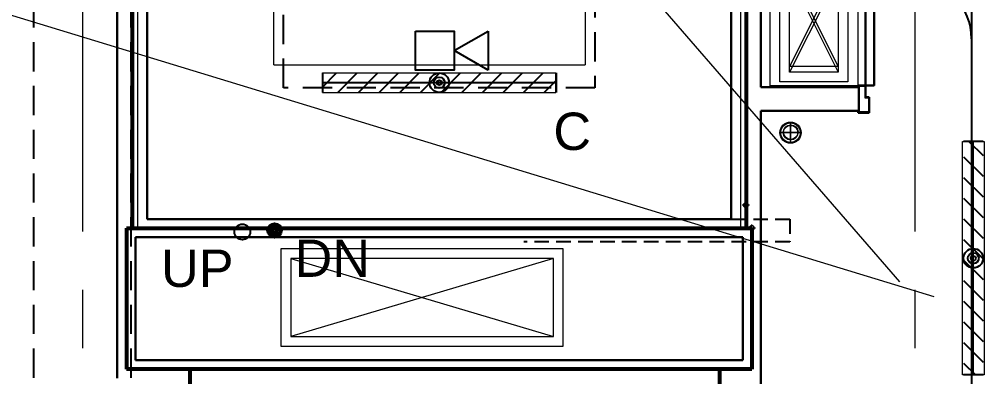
# Model space of a CAD drawing. Header units: inches. Extents: x -26575 to 27, y -11337 to 2257.
# Drawn here: x -22154 to -21954.9, y 775.4 to 848.8 of the extents above; entities that cross this region are included whole.
import ezdxf

# ---------------------------------------------------------------- set-up
doc = ezdxf.new("R2010")
doc.units = ezdxf.units.IN
doc.header["$LTSCALE"] = 48
doc.header["$MEASUREMENT"] = 0
for name, pattern in [('A106$0$CENTER', [2, 1.25, -0.25, 0.25, -0.25]), ('A112$0$CENTER', [2, 1.25, -0.25, 0.25, -0.25]), ('NB - 12th floor_plan$0$HIDDEN2', [0.1875, 0.125, -0.0625])]:
    doc.linetypes.add(name, pattern=pattern)
for name, color, linetype in [('A106$0$A-ANNO-TEXT', 8, 'Continuous'), ('A106$0$A-AREA-IDEN', 8, 'Continuous'), ('A106$0$A-DOOR', 8, 'Continuous'), ('A106$0$A-DOOR-FRAM', 8, 'Continuous'), ('A106$0$A-FLOR-CURB', 8, 'Continuous'), ('A106$0$A-FLOR-OPENING', 8, 'Continuous'), ('A106$0$A-FLOR-SLAB', 8, 'Continuous'), ('A106$0$A-GRID-GRDP0-15', 8, 'Continuous'), ('A106$0$A-WALL-FULL-INTR', 8, 'Continuous'), ('A106$0$bc105-11 - A-WALL-FIRE', 8, 'Continuous'), ('A106$0$bc105-11 - M-HVAC-Supp', 8, 'Continuous'), ('A106$0$E-RISER-SLEEVE', 8, 'Continuous'), ('A112$0$A-ANNO-IDEN', 8, 'Continuous'), ('A112$0$A-DOOR', 8, 'Continuous'), ('A112$0$A-DOOR-FRAM', 8, 'Continuous'), ('A112$0$A-FLOR-CURB', 8, 'Continuous'), ('A112$0$A-FLOR-OPENING', 8, 'Continuous'), ('A112$0$A-FLOR-SLAB', 8, 'Continuous'), ('A112$0$A-GRID-GRDP0-15', 8, 'Continuous'), ('A112$0$A-WALL-FULL-INTR', 8, 'Continuous'), ('A112$0$bc112 - A-WALL-FIRE', 8, 'Continuous'), ('A112$0$E-RISER-SLEEVE', 8, 'Continuous'), ('A112$0$M-HVAC-Supp', 8, 'Continuous'), ('A612$0$A-FLOR-OPENING', 8, 'Continuous'), ('A612$0$br612 - E-Lite', 3, 'Continuous'), ('A612$0$M-HVAC-Supp', 8, 'Continuous'), ('E-CNDT', 30, 'Continuous'), ('E-FIRE @ 96', 234, 'Continuous'), ('E-Lite', 53, 'Continuous'), ('E-Lite-Emer', 13, 'Continuous'), ('E-TEXT', 6, 'Continuous'), ('EWIRE', 2, 'Continuous'), ('EWIRE @ 48', 2, 'Continuous'), ('NB - 12th floor_plan$0$STCBEAMS', 1, 'NB - 12th floor_plan$0$HIDDEN2'), ('NB - 12th floor_plan$0$STSTAIRS1', 1, 'NB - 12th floor_plan$0$HIDDEN2'), ('XREF', 7, 'Continuous')]:
    doc.layers.add(name, color=color, linetype=linetype)
doc.styles.add('M08', font='arial.ttf', dxfattribs={"height": 7.68})

# ---------------------------------------------------------------- blocks, each defined once
blk = doc.blocks.new('A106$0$36D478_5')
at = {"layer": 'A106$0$A-DOOR', "linetype": 'Continuous', "lineweight": 0}
blk.add_arc((0.85, 5.25), 36, 0, 90, dxfattribs=at)
at = {"layer": 'A106$0$A-DOOR', "linetype": 'Continuous', "lineweight": 30}
blk.add_3dface([(0.85, 41.25), (2.6, 41.25), (2.6, 5.25), (0.85, 5.25)], dxfattribs=at)
at = {"layer": 'A106$0$A-DOOR-FRAM', "linetype": 'Continuous', "lineweight": 30}
for p, q in [((-0.65, 5.25), (0.85, 5.25)), ((-0.65, 5.25), (-0.65, 4.88)), ((0.85, 5.25), (0.85, 2.83)), ((38.35, 5.25), (36.85, 5.25)), ((36.85, 5.25), (36.85, 2.83)), ((38.35, 5.25), (38.35, 4.88)), ((0.85, 2.83), (1.6, 2.83)), ((1.6, 2.83), (1.6, -0.37)), ((36.85, 2.83), (36.1, 2.83)), ((36.1, 2.83), (36.1, -0.37)), ((-0.65, -0.37), (-0.65, 0)), ((38.35, -0.37), (38.35, 0)), ((1.6, -0.37), (-0.65, -0.37)), ((36.1, -0.37), (38.35, -0.37))]:
    blk.add_line(p, q, dxfattribs=at)
at = {"layer": 'A106$0$A-DOOR-FRAM', "linetype": 'Continuous', "lineweight": 13}
for p, q in [((-0.65, 4.88), (-0.5, 4.88)), ((-0.5, 5.1), (0.7, 5.1)), ((-0.5, 5.1), (-0.5, 4.88)), ((0.7, 5.1), (0.7, 2.68)), ((38.2, 5.1), (37, 5.1)), ((37, 5.1), (37, 2.68)), ((38.2, 5.1), (38.2, 4.88)), ((38.35, 4.88), (38.2, 4.88)), ((0.7, 2.68), (1.45, 2.68)), ((1.45, 2.68), (1.45, -0.22)), ((37, 2.68), (36.25, 2.68)), ((36.25, 2.68), (36.25, -0.22)), ((-0.5, 0), (-0.65, 0)), ((-0.5, -0.22), (-0.5, 0)), ((38.2, -0.22), (38.2, 0)), ((38.2, 0), (38.35, 0)), ((1.45, -0.22), (-0.5, -0.22)), ((36.25, -0.22), (38.2, -0.22))]:
    blk.add_line(p, q, dxfattribs=at)
blk = doc.blocks.new('*D432', base_point=(0, 0))
at = {"linetype": 'Continuous', "lineweight": 0}
for p, q in [((0.75, 0), (-0.75, 0)), ((0, -0.75), (0, 0.75))]:
    blk.add_line(p, q, dxfattribs=at)
blk = doc.blocks.new('*U431')
at = {"layer": 'A106$0$E-RISER-SLEEVE', "linetype": 'Continuous', "lineweight": 13, "extrusion": (0, 0, -1)}
blk.add_circle((0, 0), 0.5, dxfattribs=at)
at = {"linetype": 'Continuous', "lineweight": 0}
blk.add_blockref('*D432', (0, 0), dxfattribs=at)
blk = doc.blocks.new('*U374')
at = {"linetype": 'Continuous', "lineweight": 0}
for p, q in [((0, -16, 0), (0, 16, 0)), ((-16, 0, 0), (16, 0, 0))]:
    blk.add_line(p, q, dxfattribs=at)
at = {"layer": 'A106$0$E-RISER-SLEEVE', "linetype": 'Continuous', "lineweight": 0}
for radius in [17.5, 16.1]:
    blk.add_circle((0, 0, 0), radius, dxfattribs=at)
at = {"layer": 'A106$0$E-RISER-SLEEVE', "linetype": 'Continuous', "lineweight": 13}
blk.add_circle((0, 0, 0), 12, dxfattribs=at)
blk = doc.blocks.new('A106')
at = {"layer": 'A106$0$A-ANNO-TEXT', "lineweight": 13}
for p, q in [((-22101.75, 839.47), (-22101.75, 968.89)), ((-22037.75, 896.76), (-22037.75, 839.47)), ((-22101.75, 839.47), (-22037.75, 839.47))]:
    blk.add_line(p, q, dxfattribs=at)
at = {"layer": 'A106$0$A-AREA-IDEN', "lineweight": 0, "elevation": 0.21, "flags": 128}
blk.add_lwpolyline([(-22242.88, 858.82), (-22185.36, 858.82), (-21966.09, 791.85)], dxfattribs=at)
at = {"layer": 'A106$0$A-FLOR-CURB', "lineweight": 0}
blk.add_3dface([(-21997.76, 859.99), (-21983.76, 859.99), (-21983.76, 835.99), (-21997.76, 835.99)], dxfattribs=at)
at = {"layer": 'A106$0$A-FLOR-OPENING', "lineweight": 0}
for p, q in [((-22129.77, 973.79), (-22129.77, 805.79)), ((-22005.77, 805.79), (-22005.77, 951.79)), ((-22129.77, 805.79), (-22005.77, 805.79))]:
    blk.add_line(p, q, dxfattribs=at)
blk.add_3dface([(-21995.76, 857.99), (-21985.76, 857.99), (-21985.76, 837.99), (-21995.76, 837.99)], dxfattribs=at)
at = {"layer": 'A106$0$A-FLOR-SLAB', "lineweight": 0}
for p, q in [((-21995.76, 857.99), (-21985.76, 837.99)), ((-21985.76, 857.99), (-21995.76, 837.99))]:
    blk.add_line(p, q, dxfattribs=at)
blk.add_3dface([(-22042.27, 801.66), (-22100.27, 801.66), (-22100.27, 781.66), (-22042.27, 781.66)], dxfattribs=at)
at = {"layer": 'A106$0$A-GRID-GRDP0-15', "linetype": 'A106$0$CENTER', "lineweight": 0}
for p, q in [((-22141.02, 2113.24), (-22141.02, -676.9)), ((-21970.01, 2113.24), (-21970.01, 382.21))]:
    blk.add_line(p, q, dxfattribs=at)
at = {"layer": 'A106$0$A-WALL-FULL-INTR', "lineweight": 30}
for p, q in [((-22127.77, 1029.79), (-22127.77, 807.79)), ((-22007.77, 1029.79), (-22007.77, 807.79)), ((-22133.9, 1009.17), (-22133.9, 775.04)), ((-22001.65, 937.03), (-22001.65, 834.9)), ((-22001.65, 834.9), (-21981.5, 834.9)), ((-21981.5, 830.03), (-21981.5, 834.9)), ((-22001.65, 830.03), (-21981.5, 830.03)), ((-22001.65, 830.03), (-22001.65, 769.41)), ((-22127.77, 807.79), (-22007.77, 807.79)), ((-22130.15, 804.05), (-22005.4, 804.05)), ((-22130.15, 804.05), (-22130.15, 778.8)), ((-22005.4, 804.05), (-22005.4, 778.8)), ((-22130.15, 778.8), (-22005.4, 778.8)), ((-22119.52, 778.8), (-22120.77, 778.8))]:
    blk.add_line(p, q, dxfattribs=at)
at = {"layer": 'A106$0$bc105-11 - A-WALL-FIRE', "lineweight": 53}
for p, q in [((-22004.71, 1032.85), (-22004.71, 805.94)), ((-22130.84, 1009.17), (-22130.84, 805.94)), ((-22132.02, 805.94), (-22003.52, 805.94)), ((-22132.02, 805.94), (-22132.02, 776.92)), ((-22003.52, 805.94), (-22003.52, 776.92)), ((-22003.52, 776.92), (-22132.02, 776.92)), ((-22118.91, 651.4), (-22118.91, 776.92)), ((-22010.16, 776.92), (-22010.16, 651.4))]:
    blk.add_line(p, q, dxfattribs=at)
at = {"layer": 'A106$0$bc105-11 - M-HVAC-Supp', "lineweight": 0, "ltscale": 0.017342}
for p, q in [((-22044.27, 799.66), (-22098.27, 783.66)), ((-22098.27, 799.66), (-22044.27, 783.66))]:
    blk.add_line(p, q, dxfattribs=at)
at = {"layer": 'A106$0$bc105-11 - M-HVAC-Supp', "lineweight": 13, "ltscale": 0.017342}
blk.add_3dface([(-22044.27, 799.66), (-22098.27, 799.66), (-22098.27, 783.66), (-22044.27, 783.66)], dxfattribs=at)
at = {"layer": 'A106$0$A-DOOR', "lineweight": 0}
blk.add_blockref('A106$0$36D478_5', (-21981.01, 830.03), dxfattribs=at)
at = {"layer": 'A106$0$E-RISER-SLEEVE', "lineweight": 13, "xscale": 0.125, "yscale": 0.125, "zscale": 0.125}
blk.add_blockref('*U374', (-21995.57, 825.55, 0), dxfattribs=at)
at = {"layer": 'A106$0$E-RISER-SLEEVE', "lineweight": 13}
blk.add_blockref('*U431', (-22004.76, 810.66), dxfattribs=at)
blk = doc.blocks.new('PWR-CondDn-Anno')
at = {"color": 0, "linetype": 'ByBlock'}
for radius in [0.0312, 0.026, 0.0208, 0.0156, 0.0104, 0.00521]:
    blk.add_circle((0, 0), radius, dxfattribs=at)
blk = doc.blocks.new('A112')
at = {"layer": 'A112$0$A-ANNO-IDEN', "lineweight": 0, "elevation": 0.21, "flags": 128}
blk.add_lwpolyline([(-22258.29, 1071.71), (-22213.02, 1071.71), (-21973.19, 794.86)], dxfattribs=at)
at = {"layer": 'A112$0$A-DOOR', "lineweight": 0}
blk.add_arc((-21980.15, 835.28), 36, 0, 90, dxfattribs=at)
at = {"layer": 'A112$0$A-DOOR', "lineweight": 30}
blk.add_3dface([(-21980.15, 871.28), (-21978.4, 871.28), (-21978.4, 835.28), (-21980.15, 835.28)], dxfattribs=at)
at = {"layer": 'A112$0$A-DOOR-FRAM', "lineweight": 30}
for p, q in [((-21981.65, 835.28), (-21980.15, 835.28)), ((-21981.65, 835.28), (-21981.65, 834.9)), ((-21980.15, 835.28), (-21980.15, 832.86)), ((-21980.15, 832.86), (-21979.4, 832.86)), ((-21979.4, 832.86), (-21979.4, 829.65)), ((-21981.65, 829.65), (-21981.65, 830.03)), ((-21979.4, 829.65), (-21981.65, 829.65))]:
    blk.add_line(p, q, dxfattribs=at)
at = {"layer": 'A112$0$A-DOOR-FRAM', "lineweight": 13}
for p, q in [((-21981.65, 834.9), (-21981.5, 834.9)), ((-21981.5, 835.13), (-21980.3, 835.13)), ((-21981.5, 835.13), (-21981.5, 834.9)), ((-21980.3, 835.13), (-21980.3, 832.71)), ((-21980.3, 832.71), (-21979.55, 832.71)), ((-21979.55, 832.71), (-21979.55, 829.8)), ((-21981.5, 830.03), (-21981.65, 830.03)), ((-21981.5, 829.8), (-21981.5, 830.03)), ((-21979.55, 829.8), (-21981.5, 829.8))]:
    blk.add_line(p, q, dxfattribs=at)
at = {"layer": 'A112$0$A-FLOR-CURB', "lineweight": 0}
blk.add_3dface([(-21999.76, 863.16), (-21981.76, 863.16), (-21981.76, 835.16), (-21999.76, 835.16)], dxfattribs=at)
at = {"layer": 'A112$0$A-FLOR-OPENING', "lineweight": 0}
blk.add_3dface([(-21995.76, 859.16), (-21985.76, 859.16), (-21985.76, 839.16), (-21995.76, 839.16)], dxfattribs=at)
at = {"layer": 'A112$0$A-FLOR-SLAB', "lineweight": 0}
for p, q in [((-22129.77, 973.79), (-22129.77, 805.79)), ((-22005.77, 805.79), (-22005.77, 973.79)), ((-21995.76, 859.16), (-21985.76, 839.16)), ((-21985.76, 859.16), (-21995.76, 839.16)), ((-22129.77, 805.79), (-22005.77, 805.79))]:
    blk.add_line(p, q, dxfattribs=at)
blk.add_3dface([(-22042.27, 801.66), (-22100.27, 801.66), (-22100.27, 781.66), (-22042.27, 781.66)], dxfattribs=at)
at = {"layer": 'A112$0$A-GRID-GRDP0-15', "linetype": 'A112$0$CENTER', "lineweight": 0}
for p, q in [((-22141.02, 2113.24), (-22141.02, -676.9)), ((-21970.01, 2113.24), (-21970.01, 382.21))]:
    blk.add_line(p, q, dxfattribs=at)
at = {"layer": 'A112$0$A-WALL-FULL-INTR', "lineweight": 30}
for p, q in [((-22127.77, 1035.79), (-22127.77, 807.79)), ((-22007.77, 1035.79), (-22007.77, 807.79)), ((-22133.9, 1009.17), (-22133.9, 775.04)), ((-22001.65, 935.04), (-22001.65, 834.9)), ((-22001.65, 834.9), (-21987.5, 834.9)), ((-22001.65, 834.9), (-21981.5, 834.9)), ((-21981.5, 830.03), (-21981.5, 834.9)), ((-22001.65, 830.03), (-21987.5, 830.03)), ((-22001.65, 830.03), (-22001.65, 769.41)), ((-22001.65, 830.03), (-21981.5, 830.03)), ((-22127.77, 807.79), (-22007.77, 807.79)), ((-22130.15, 804.05), (-22005.4, 804.05)), ((-22130.15, 804.05), (-22130.15, 778.8)), ((-22005.4, 804.05), (-22005.4, 778.8)), ((-22130.15, 778.8), (-22005.4, 778.8)), ((-22119.52, 778.8), (-22120.77, 778.8))]:
    blk.add_line(p, q, dxfattribs=at)
at = {"layer": 'A112$0$bc112 - A-WALL-FIRE', "lineweight": 53}
for p, q in [((-22130.84, 1038.86), (-22130.84, 805.94)), ((-22004.71, 1038.85), (-22004.71, 805.94)), ((-22132.02, 805.94), (-22003.52, 805.94)), ((-22132.02, 805.79), (-22132.02, 776.92)), ((-22003.52, 805.94), (-22003.52, 776.92)), ((-22003.52, 776.92), (-22132.02, 776.92)), ((-22118.91, 651.4), (-22118.91, 776.92)), ((-22010.16, 776.92), (-22010.16, 651.4))]:
    blk.add_line(p, q, dxfattribs=at)
at = {"layer": 'A112$0$E-RISER-SLEEVE', "lineweight": 0}
for p, q in [((-21995.51, 823.66), (-21995.51, 827.66)), ((-21997.51, 825.66), (-21993.51, 825.66)), ((-22003.52, 805.19), (-22003.52, 806.69)), ((-22002.77, 805.94), (-22004.27, 805.94))]:
    blk.add_line(p, q, dxfattribs=at)
at = {"layer": 'A112$0$E-RISER-SLEEVE', "lineweight": 13}
blk.add_circle((-21995.51, 825.66), 1.5, dxfattribs=at)
at = {"layer": 'A112$0$E-RISER-SLEEVE', "lineweight": 13, "extrusion": (0, 0, -1)}
blk.add_circle((22003.52, 805.94), 0.5, dxfattribs=at)
at = {"layer": 'A112$0$M-HVAC-Supp', "lineweight": 0, "ltscale": 0.017342}
for p, q in [((-22044.27, 799.66), (-22098.27, 783.66)), ((-22098.27, 799.66), (-22044.27, 783.66))]:
    blk.add_line(p, q, dxfattribs=at)
at = {"layer": 'A112$0$M-HVAC-Supp', "lineweight": 13, "ltscale": 0.017342}
blk.add_3dface([(-22044.27, 799.66), (-22098.27, 799.66), (-22098.27, 783.66), (-22044.27, 783.66)], dxfattribs=at)
blk = doc.blocks.new('A612')
at = {"layer": 'A612$0$A-FLOR-OPENING', "lineweight": 0}
blk.add_3dface([(-21995.76, 859.16), (-21985.76, 859.16), (-21985.76, 839.16), (-21995.76, 839.16)], dxfattribs=at)
at = {"layer": 'A612$0$br612 - E-Lite', "lineweight": 13}
for points in [[(-22043.77, 837.79), (-22091.77, 837.79), (-22091.77, 833.79), (-22043.77, 833.79)], [(-21960.26, 775.73), (-21960.26, 823.73), (-21955.76, 823.73), (-21955.76, 775.73)]]:
    blk.add_3dface(points, dxfattribs=at)
at = {"layer": 'A612$0$M-HVAC-Supp', "lineweight": 0, "ltscale": 0.017342}
for p, q in [((-22044.27, 799.66), (-22098.27, 783.66)), ((-22098.27, 799.66), (-22044.27, 783.66))]:
    blk.add_line(p, q, dxfattribs=at)
at = {"layer": 'A612$0$M-HVAC-Supp', "lineweight": 13, "ltscale": 0.017342}
blk.add_3dface([(-22044.27, 799.66), (-22098.27, 799.66), (-22098.27, 783.66), (-22044.27, 783.66)], dxfattribs=at)
blk = doc.blocks.new('NB - 12th floor_plan')
at = {"layer": 'NB - 12th floor_plan$0$STCBEAMS'}
for p, q in [((-22151.01, 379.16), (-22151.03, 1009.17)), ((-22131.02, 379.16), (-22131.02, 1009.17))]:
    blk.add_line(p, q, dxfattribs=at)
at = {"layer": 'NB - 12th floor_plan$0$STCBEAMS', "linetype": 'NB - 12th floor_plan$0$HIDDEN2', "ltscale": 0.5}
blk.add_lwpolyline([(-22007.7, 807.77), (-21995.7, 807.77), (-21995.7, 803.1), (-22050.38, 803.1)], dxfattribs=at)
at = {"layer": 'NB - 12th floor_plan$0$STSTAIRS1', "lineweight": 25}
blk.add_lwpolyline([(-22035.77, 891.21), (-22035.77, 834.77), (-22099.77, 834.77), (-22099.77, 978.77)], dxfattribs=at)
blk = doc.blocks.new('FA-Speaker-Anno')
at = {"color": 0, "linetype": 'ByBlock'}
for p, q in [((0.0833, 0), (0.1562, 0.0417)), ((0.1562, 0.0417), (0.1562, -0.0417)), ((0.1562, -0.0417), (0.0833, 0))]:
    blk.add_line(p, q, dxfattribs=at)
blk.add_lwpolyline([(0, 0.0417), (0.0833, 0.0417), (0.0833, -0.0417), (0, -0.0417)], close=True, dxfattribs=at)
blk = doc.blocks.new('LFIND4')
for p, q in [((-24, 2), (-24, -2)), ((24, 2), (24, -2)), ((24, 0), (-24, 0))]:
    blk.add_line(p, q)
for radius in [2, 1.12, 0.5]:
    blk.add_circle((0, 0), radius)

msp = doc.modelspace()

# ---------------------------------------------------------------- hatches: boundary and pattern name
at = {"layer": 'E-Lite-Emer'}
h = msp.add_hatch(dxfattribs=at)
h.set_pattern_fill('ANSI31', color=256, scale=24, angle=180, style=0)
h.set_pattern_definition([(225, (-24163.263, 3557.5814), (2.1213203, -2.1213203), [])])
h.paths.add_polyline_path([(-22043.74, 837.83), (-22091.74, 837.83), (-22091.74, 833.83), (-22043.74, 833.83)])
h = msp.add_hatch(dxfattribs=at)
h.set_pattern_fill('ANSI31', color=256, scale=24, angle=90, style=0)
h.set_pattern_definition([(135, (-19236.2636, 2895.2547), (-2.1213203, -2.1213203), [])])
h.paths.add_polyline_path([(-21956.01, 775.73), (-21956.01, 823.73), (-21960.01, 823.73), (-21960.01, 775.73)])

# ---------------------------------------------------------------- linework, layer by layer
at = {"layer": 'E-CNDT'}
msp.add_line((-21958.38, 931.84), (-21958.38, 558.66, 0), dxfattribs=at)
msp.add_arc((-21970.38, 844.9), 12, 359.8043, 44.8043, dxfattribs=at)
at = {"layer": 'EWIRE'}
msp.add_circle((-22108.2, 805.14), 1.62, dxfattribs=at)

# ---------------------------------------------------------------- block references
at = {"layer": 'E-FIRE @ 96', "xscale": 96, "yscale": 96, "zscale": 96}
msp.add_blockref('FA-Speaker-Anno', (-22072.66, 842.43), dxfattribs=at)
at = {"layer": 'E-Lite'}
msp.add_blockref('LFIND4', (-22067.74, 835.83), dxfattribs=at)
at = {"layer": 'E-Lite', "rotation": 269.9999999999999}
msp.add_blockref('LFIND4', (-21958.01, 799.73), dxfattribs=at)
at = {"layer": 'EWIRE @ 48', "xscale": 48, "yscale": 48, "zscale": 48}
msp.add_blockref('PWR-CondDn-Anno', (-22101.59, 805.44), dxfattribs=at)
at = {"layer": 'XREF'}
for name in ['A106', 'A112', 'NB - 12th floor_plan', 'A612']:
    msp.add_blockref(name, (0, 0), dxfattribs=at)

# ---------------------------------------------------------------- texts
at = {"layer": 'E-TEXT', "style": 'M08'}
for s, p in [('C', (-22044.3, 821.99)), ('DN', (-22097.47, 795.9)), ('UP', (-22124.91, 793.83))]:
    msp.add_text(s, height=7.68, dxfattribs=at).set_placement(p)

doc.saveas('drawing.dxf')
